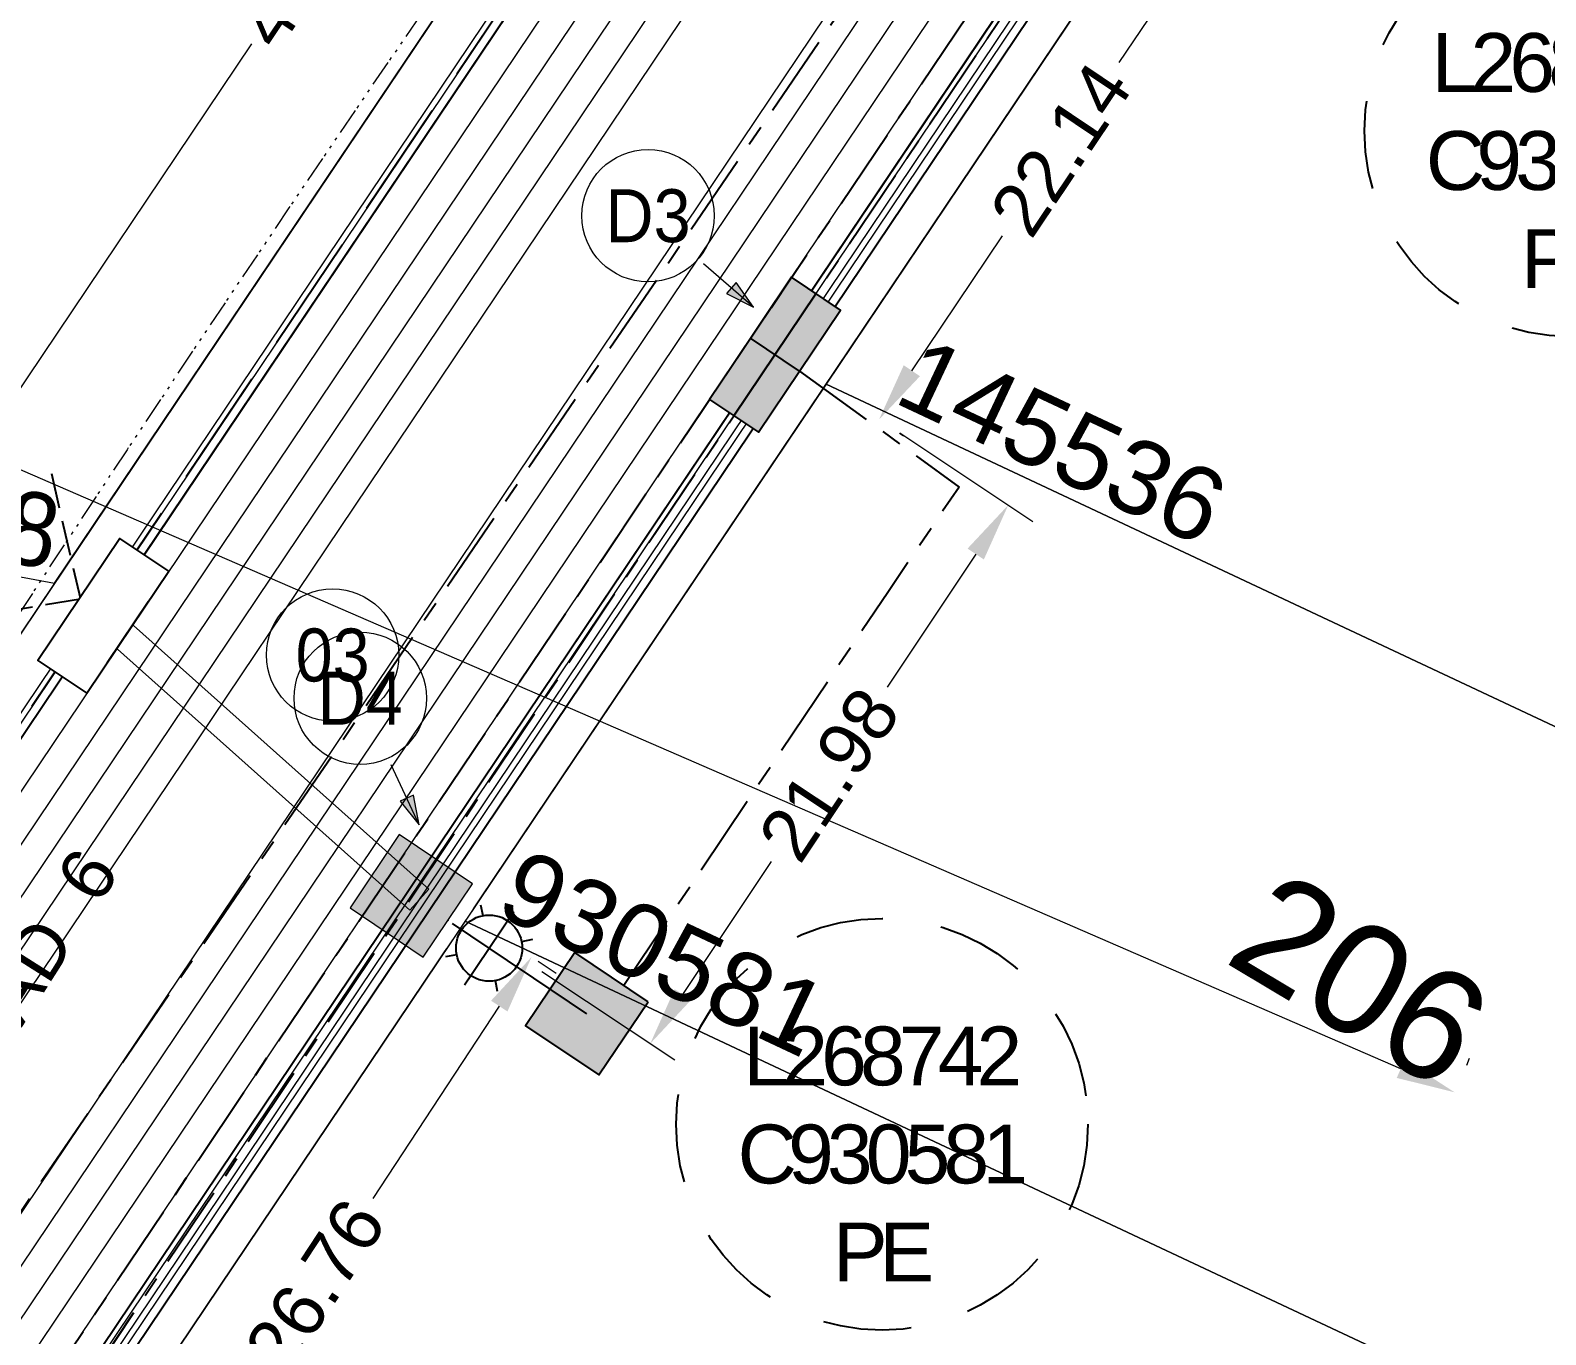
# Model space of a CAD drawing. Header units: metres. Extents: x 264965 to 265706, y 6180501 to 6181430.
# Drawn here: x 265264.3 to 265315.8, y 6181117.2 to 6181161.5 of the extents above; entities that cross this region are included whole.
import ezdxf
from ezdxf.enums import TextEntityAlignment as Align

# ---------------------------------------------------------------- set-up
doc = ezdxf.new("R2010")
doc.units = ezdxf.units.M
for name, pattern in [('Cable Exist UG', [7, 4, -1, 1, -1]), ('Dash', [5, 3, -2]), ('IE Trench LV', [5.5, 4, -1.5]), ('PHANTOM', [6.15, 3, -0.75, 0.3, -0.75, 0.3, -0.75, 0.3])]:
    doc.linetypes.add(name, pattern=pattern)
doc.layers.get('0').update_dxf_attribs({"color": 6})
for name, color, linetype, lineweight in [('_User Dimensions', 140, 'Continuous', 13), ('_User Miscellaneous1', 30, 'Continuous', 13), ('_User Miscellaneous10', 241, 'Continuous', 13), ('_User Miscellaneous4', 151, 'Continuous', 13), ('_User Miscellaneous8', 196, 'Continuous', 13), ('_User_HV_Exist', 1, 'Continuous', 25), ('_User_LV_Exist', 5, 'Continuous', 25), ('_User_SL_Exist', 4, 'Continuous', 25), ('Cadastre Developer_SP_NEW', 92, 'Continuous', 15)]:
    doc.layers.add(name, color=color, linetype=linetype, lineweight=lineweight)
doc.layers.add('_User Miscellaneous12', color=252, linetype='Continuous', lineweight=13, plot=False, transparency=0.5)
for name, color, linetype in [('Mains_LV_New_T84', 2, 'Cable x'), ('Services_SP_NEW_UG', 2, 'IE Trench LV'), ('SupportsUG_SP_LV_EXT', 7, 'Continuous'), ('SupportsUG_SP_LV_NEW', 2, 'Continuous'), ('Trench_SP_NEW', 2, 'Continuous'), ('UG_Details_SP_MISC', 7, 'Continuous')]:
    doc.layers.add(name, color=color, linetype=linetype)
doc.styles.add('ARIAL', font='arial.ttf', dxfattribs={"height": 2})
doc.styles.add('COLUMN_LABEL', font='arial.ttf', dxfattribs={"height": 2})
doc.styles.add('POLE_LABEL', font='arial.ttf', dxfattribs={"height": 2})
doc.styles.add('SL_LABEL', font='arial.ttf', dxfattribs={"height": 2})
doc.styles.get("Standard").update_dxf_attribs({"font": 'arial.ttf'})
doc.linetypes.add('Cable 4', pattern='A,4,-0.1,["*",Standard,S=2,R=0,X=0,Y=-1.6],-1.2', length=5.3)
doc.linetypes.add('Cable New UG', pattern='A,6,-0.05,["X",Standard,S=1.8,R=0,X=0,Y=-0.94],-1.8', length=7.85)
doc.linetypes.add('Cable x', pattern='A,5,-0.05,["X",Standard,S=1.5,R=0,X=0,Y=-0.75],-1.45', length=6.5)
doc.dimstyles.new('1.8mm_1_1000', dxfattribs={"dimtxt": 1.8, "dimasz": 2, "dimexe": 1, "dimexo": 3, "dimgap": 0.5, "dimtad": 0, "dimtoh": 1, "dimlfac": -1, "dimzin": 12, "dimdsep": 46, "dimtxsty": 'Standard', "dimcen": 1, "dimclrd": 256, "dimclre": 256, "dimclrt": 256, "dimazin": 3, "dimtfac": 1, "dimtmove": 0, "dimatfit": 3, "dimfxl": 1, "dimtolj": 1, "dimtzin": 0, "dimlwd": -1, "dimlwe": -1, "dimarcsym": 0})

# ---------------------------------------------------------------- blocks, each defined once
blk = doc.blocks.new('*U663')
at = {"width": 0.9}
blk.add_attdef('ASSET_NUM', text='', height=2, dxfattribs=at).set_placement((4, 2), align=Align.MIDDLE_LEFT)
for tag, p, flags in [('SUBURB', (-2, 0), 1), ('STREETNAME', (-1.8, 0), 9), ('PARENT', (-1.6, 0), 9), ('NOTES', (-1.4, 0), 9), ('LOCATION', (-1.2, 0), 9), ('LEGEND', (-1, 0), 9), ('USAGE', (-0.8, 0), 9), ('SUPPORT_TYPE', (-0.6, 0), 9), ('STATE', (-0.4, 0), 9), ('OWNED_BY', (-0.2, 0), 9)]:
    blk.add_attdef(tag, p, '', height=0.2, rotation=270, dxfattribs=dict(flags=flags))
blk.add_wipeout([(2.119, -1.662), (-2.68, -0.258), (-2.119, 1.662), (2.68, 0.258)])
at = {"layer": 'SupportsUG_SP_LV_EXT'}
h = blk.add_hatch(color=256, dxfattribs=at)
h.dxf.hatch_style = 1
h.paths.add_polyline_path([(2.68, 0.258), (-0.919, 1.311), (1.48, 0.609), (-2.119, 1.662), (-2.68, -0.258), (2.119, -1.662)])
blk.add_lwpolyline([(2.68, 0.258), (-0.919, 1.311), (1.48, 0.609), (-2.119, 1.662), (-2.68, -0.258), (2.119, -1.662)], close=True)
blk = doc.blocks.new('COLUMN_EXT')
blk.add_hatch(color=256).paths.add_polyline_path([(1.5, -1.5), (1.5, 1.5), (-1.5, 1.5), (-1.5, -1.5)])
blk.add_lwpolyline([(1.5, 1.5), (-1.5, 1.5), (-1.5, -1.5), (1.5, -1.5)], close=True)
at = {"flags": 9}
for tag, p in [('NOTES', (-1.813, 2)), ('STREETNAME', (-1.813, 1.6)), ('SUBURB', (-1.813, 1.8)), ('LOCATION', (-1.813, 1.4)), ('LEGEND', (-1.813, 1.2)), ('USAGE', (-1.813, 1)), ('COLUMN_TYPE', (-1.813, 0.4)), ('OWNED_BY', (-1.813, 0.6)), ('STATE', (-1.813, 0.8))]:
    blk.add_attdef(tag, text='', height=0.2, rotation=180, dxfattribs=at).set_placement(p, align=Align.MIDDLE_LEFT)
at = {"flags": 1}
blk.add_attdef('Z', (-1.813, 2.351), '', height=0.2, rotation=180, dxfattribs=at)
at = {"flags": 9}
for tag, style, p in [('STRUCTURE_PLANT_NUMBER', 'POLE_LABEL', (-1.813, -0.031)), ('STREET_CODE', 'COLUMN_LABEL', (-1.813, 0.2))]:
    blk.add_attdef(tag, text='', height=0.2, rotation=180, dxfattribs=dict(at, style=style)).set_placement(p, align=Align.MIDDLE_LEFT)
at = {"style": 'COLUMN_LABEL', "width": 0.9, "flags": 8}
blk.add_attdef('ASSET_NUM', text='', height=2, rotation=270, dxfattribs=at).set_placement((2, -4), align=Align.MIDDLE_LEFT)
blk = doc.blocks.new('*U549')
for tag, height, rotation, flags, p in [('LNUMBER', 1, 146.1051, 8, (-5.253, 4.734)), ('LANTNUMBER', 0.2, 270, 9, (-1.4, 2.6)), ('LOUTREACH', 0.2, 270, 9, (-1.4, 2.2)), ('LOUTREACHVOCAB', 0.2, 270, 9, (-1.4, 2)), ('LRATECODE', 0.2, 270, 9, (-1.4, 1.8)), ('LREMOVE', 0.2, 270, 9, (-1.4, 1.6)), ('LREPLACE', 0.2, 270, 9, (-1.4, 1.4)), ('LTYPE', 0.2, 270, 9, (-1.4, 1.2)), ('LTYPEVOCAB', 0.2, 270, 9, (-1.4, 1)), ('LEGEND', 0.2, 270, 9, (-1.4, 0.8)), ('SUBURB', 0.2, 270, 9, (-1.4, 0.6)), ('STREETNAME', 0.2, 270, 9, (-1.4, 0.4)), ('LOCATION', 0.2, 270, 9, (-1.4, 0.2)), ('LNEW', 0.2, 270, 9, (-6.4, 0)), ('LMASTVOCAB', 0.2, 270, 9, (-6.2, 0)), ('LMAST', 0.2, 270, 9, (-6, 0)), ('LLAMPVOCAB', 0.2, 270, 9, (-5.8, 0)), ('LLAMP', 0.2, 270, 9, (-5.6, 0)), ('LEXIST', 0.2, 270, 9, (-5.4, 0)), ('LCHARGE3PERCENT', 0.2, 270, 9, (-5.2, 0)), ('LCHARGE3', 0.2, 270, 9, (-5, 0)), ('LCHARGE2PERCENT', 0.2, 270, 9, (-4.8, 0)), ('LCHARGE2', 0.2, 270, 9, (-4.6, 0)), ('LCHARGE1PERCENT', 0.2, 270, 9, (-4.4, 0)), ('LCHARGE1', 0.2, 270, 9, (-4.2, 0)), ('LCATEGORY', 0.2, 270, 9, (-4, 0)), ('LBRACKETVOCAB', 0.2, 270, 9, (-3.8, 0)), ('LBRACKET', 0.2, 270, 9, (-3.6, 0)), ('LKINGHEIGHT', 0.2, 270, 9, (-3.4, 0)), ('CREPLACE', 0.2, 270, 9, (-3.2, 0)), ('CREMOVE', 0.2, 270, 9, (-3, 0)), ('CNUMBER', 0.2, 270, 9, (-2.8, 0)), ('CNEW', 0.2, 270, 9, (-2.6, 0)), ('CEXIST', 0.2, 270, 9, (-2.4, 0)), ('USAGE', 0.2, 270, 9, (-2.2, 0)), ('STATE', 0.2, 270, 9, (-2, 0)), ('OWNED_BY', 0.2, 270, 9, (-1.8, 0)), ('ORIENTATION', 0.2, 270, 9, (-1.6, 0)), ('OPERATING_VOLTAGE', 0.2, 270, 9, (-1.4, 0)), ('NOTES', 0.2, 270, 9, (-1.4, 0)), ('NO_PHASES', 0.2, 270, 9, (-1.2, 0)), ('LANTERN_TYPE', 0.2, 270, 9, (-1, 0)), ('LANTERN_PURPOSE', 0.2, 270, 9, (-0.8, 0)), ('CONTROL_TYPE', 0.2, 270, 9, (-0.6, 0)), ('CONSTRUCTED_VOLTAGE', 0.2, 270, 9, (-0.4, 0)), ('MAINTAINED_BY', 0.2, 270, 9, (-1.4, -0.663))]:
    blk.add_attdef(tag, text='', height=height, rotation=rotation, dxfattribs=dict(flags=flags)).set_placement(p, align=Align.MIDDLE_LEFT)
at = {"style": 'SL_LABEL'}
for tag, height, rotation, flags, p in [('ASSET_NUM', 1, 146.1051, 8, (-6.368, 3.074)), ('STREET_CODE', 0.001, 270, 9, (0.001, 0))]:
    blk.add_attdef(tag, text='', height=height, rotation=rotation, dxfattribs=dict(at, flags=flags)).set_placement(p, align=Align.MIDDLE_LEFT)
for tag, p, height, flags in [('OPERATED_BY', (-1.4, -0.407), 0.2, 9), ('Z', (0, 0), 0.001, 1)]:
    blk.add_attdef(tag, p, '', height=height, rotation=270, dxfattribs=dict(flags=flags))
blk.add_wipeout([(-4.721, 3.172), (-3.609, 3.703), (-2.379, 3.631), (-1.848, 2.52), (-1.919, 1.29), (-3.031, 0.759), (-4.261, 0.83), (-4.792, 1.942)])
for p, q in [((-3.609, 3.703), (-3.537, 3.335)), ((-4.157, 0.986), (-2.484, 3.476)), ((-2.693, 3.165), (-2.484, 3.476)), ((-4.254, 2.858), (-4.565, 3.067)), ((-2.075, 1.394), (-4.565, 3.067)), ((-1.848, 2.52), (-2.216, 2.447)), ((-4.792, 1.942), (-4.424, 2.014)), ((0, 0), (-2.386, 1.603)), ((-4.157, 0.986), (-3.948, 1.297)), ((-3.031, 0.759), (-3.104, 1.127))]:
    blk.add_line(p, q)
blk.add_circle((-3.32, 2.231), 1.125)
blk = doc.blocks.new('*U584')
blk.add_circle((0, 0), 2.25)
at = {"width": 0.9}
blk.add_attdef('CODE', text='', height=1.8, dxfattribs=at).set_placement((0, 0), align=Align.MIDDLE_CENTER)
at = {"flags": 1}
blk.add_attdef('Z', (0, 0), '', height=0.2, dxfattribs=at)
blk = doc.blocks.new('PILLAR_NEW')
at = {"width": 0.9}
blk.add_attdef('ASSET_NUM', text='', height=2, dxfattribs=at).set_placement((4, 2), align=Align.MIDDLE_LEFT)
for tag, p, flags in [('SUBURB', (-2, 0), 1), ('STREETNAME', (-1.8, 0), 9), ('PARENT', (-1.6, 0), 9), ('NOTES', (-1.4, 0), 9), ('LOCATION', (-1.2, 0), 9), ('LEGEND', (-1, 0), 9), ('USAGE', (-0.8, 0), 9), ('SUPPORT_TYPE', (-0.6, 0), 9), ('STATE', (-0.4, 0), 9), ('OWNED_BY', (-0.2, 0), 9)]:
    blk.add_attdef(tag, p, '', height=0.2, rotation=270, dxfattribs=dict(flags=flags))
blk.add_wipeout([(1, 2.5), (1, -2.5), (-1, -2.5), (-1, 2.5)])
blk.add_lwpolyline([(-1, 2.5), (-1, -1.25), (-1, 1.25), (-1, -2.5), (1, -2.5), (1, 2.5)], close=True)
blk = doc.blocks.new('*U721')
at = {"layer": 'Services_SP_NEW_UG', "ltscale": 0.3}
for points in [[(12.27, -5.828), (16.255, -3.995)], [(14.356, -9.687), (12.27, -5.828)]]:
    blk.add_lwpolyline(points, dxfattribs=at)
blk = doc.blocks.new('*D688')
at = {"layer": '_User Dimensions', "transparency": 16777216}
for p, q in [((265287.536, 6181181.495), (265285.33, 6181182.977)), ((265285.045, 6181180.759), (265275.59, 6181166.686)), ((265262.344, 6181146.969), (265271.799, 6181161.042)), ((265262.604, 6181144.385), (265260.398, 6181145.867))]:
    blk.add_line(p, q, dxfattribs=at)
at = {"layer": '_User Dimensions', "linetype": 'Cable New UG', "transparency": 16777216}
for points in [[(265284.768, 6181180.945), (265285.322, 6181180.573), (265286.16, 6181182.419)], [(265262.067, 6181147.155), (265262.621, 6181146.783), (265261.229, 6181145.309)]]:
    blk.add_solid(points, dxfattribs=at)
at = {"layer": '_User Dimensions', "linetype": 'Cable New UG', "transparency": 16777216, "insert": (265273.694, 6181163.864), "char_height": 1.8, "attachment_point": 5, "rotation": 56.1051}
blk.add_mtext('\\A1;44.71', dxfattribs=at)
blk = doc.blocks.new('*U772')
blk.add_hatch(color=256).paths.add_polyline_path([(1.997, 1.806), (0.201, 2.685), (-1.997, -1.806), (-0.201, -2.685)])
for p, q in [((1.099, 2.245), (-1.099, -2.245)), ((0.898, -0.44), (-0.898, 0.44))]:
    blk.add_line(p, q)
at = {"ltscale": 10}
blk.add_line((-1.099, -2.245), (1.099, 2.245), dxfattribs=at)
blk.add_lwpolyline([(0.201, 2.685), (-0.348, 1.562), (-1.448, -0.683), (-1.997, -1.806), (-0.201, -2.685), (1.997, 1.806)], close=True)
at = {"width": 0.9, "flags": 8}
blk.add_attdef('ASSET_NUM', text='', height=2, rotation=90, dxfattribs=at).set_placement((9.729, 44.707), align=Align.MIDDLE_LEFT)
for tag, p, flags in [('OWNED_BY', (11.729, 40.507), 9), ('STATE', (11.729, 40.307), 9), ('SUPPORT_TYPE', (11.729, 40.107), 9), ('USAGE', (11.729, 39.907), 9), ('LEGEND', (11.729, 39.707), 9), ('LOCATION', (11.729, 39.507), 9), ('NOTES', (11.729, 39.307), 9), ('PARENT', (11.729, 39.107), 9), ('STREETNAME', (11.729, 38.907), 9), ('SUBURB', (11.729, 38.707), 1)]:
    blk.add_attdef(tag, p, '', height=0.2, dxfattribs=dict(flags=flags))
blk = doc.blocks.new('*U791')
h = blk.add_hatch(color=256)
h.dxf.hatch_style = 1
h.paths.add_polyline_path([(-3.758, 0.037), (-3.72, 0.536), (-4.736, 0.363)])
blk.add_line((-4.736, 0.363), (-2.493, 0.191))
at = {"flags": 128}
blk.add_lwpolyline([(-3.758, 0.037), (-3.72, 0.536), (-4.736, 0.363), (-3.758, 0.037)], dxfattribs=at)
blk.add_circle((0, 0), 2.25)
at = {"width": 0.9}
blk.add_attdef('CODE', text='', height=1.8, dxfattribs=at).set_placement((0, 0), align=Align.MIDDLE_CENTER)
at = {"flags": 1}
blk.add_attdef('Z', (0, 0), '', height=0.2, dxfattribs=at)
blk = doc.blocks.new('*U784')
h = blk.add_hatch(color=256)
h.dxf.hatch_style = 1
h.paths.add_polyline_path([(-3.446, -1.499), (-3.615, -1.029), (-4.472, -1.601)])
blk.add_line((-4.472, -1.601), (-2.354, -0.843))
at = {"flags": 128}
blk.add_lwpolyline([(-3.446, -1.499), (-3.615, -1.029), (-4.472, -1.601), (-3.446, -1.499)], dxfattribs=at)
blk.add_circle((0, 0), 2.25)
at = {"width": 0.9}
blk.add_attdef('CODE', text='', height=1.8, dxfattribs=at).set_placement((0, 0), align=Align.MIDDLE_CENTER)
at = {"flags": 1}
blk.add_attdef('Z', (0, 0), '', height=0.2, dxfattribs=at)
blk = doc.blocks.new('*D797')
at = {"layer": '_User Dimensions', "ltscale": 0.3, "transparency": 16777216}
for p, q in [((265149.967, 6181197.409), (265149.867, 6181197.178)), ((265151.303, 6181195.464), (265227.273, 6181162.481)), ((265310.852, 6181126.194), (265234.882, 6181159.177)), ((265313.185, 6181126.546), (265313.085, 6181126.314))]:
    blk.add_line(p, q, dxfattribs=at)
for points in [[(265151.436, 6181195.77), (265151.17, 6181195.158), (265149.468, 6181196.261)], [(265310.985, 6181126.499), (265310.719, 6181125.888), (265312.687, 6181125.397)]]:
    blk.add_solid(points, dxfattribs=at)
at = {"layer": '_User Dimensions', "ltscale": 0.3, "transparency": 16777216, "insert": (265231.078, 6181160.829), "char_height": 1.8, "attachment_point": 5, "rotation": 336.5312}
blk.add_mtext('\\A1;177.94', dxfattribs=at)
blk = doc.blocks.new('*D800')
at = {"layer": '_User Dimensions', "ltscale": 0.3, "transparency": 16777216}
for p, q in [((265281.531, 6181129.857), (265282.148, 6181129.451)), ((265280.213, 6181128.33), (265275.911, 6181121.791)), ((265267.705, 6181109.317), (265272.007, 6181115.856)), ((265266.825, 6181107.502), (265267.442, 6181107.097))]:
    blk.add_line(p, q, dxfattribs=at)
for points in [[(265279.935, 6181128.513), (265280.492, 6181128.147), (265281.312, 6181130.001)], [(265267.427, 6181109.5), (265267.984, 6181109.134), (265266.606, 6181107.646)]]:
    blk.add_solid(points, dxfattribs=at)
at = {"layer": '_User Dimensions', "ltscale": 0.3, "transparency": 16777216, "insert": (265273.959, 6181118.824), "char_height": 1.8, "attachment_point": 5, "rotation": 56.6609}
blk.add_mtext('\\A1;26.76', dxfattribs=at)
blk = doc.blocks.new('*D801')
at = {"layer": '_User Dimensions', "ltscale": 0.3, "transparency": 16777216}
for p, q in [((265293.823, 6181147.817), (265298.347, 6181144.81)), ((265296.407, 6181143.698), (265293.397, 6181139.17)), ((265286.453, 6181128.721), (265289.463, 6181133.249)), ((265281.655, 6181129.508), (265286.179, 6181126.502))]:
    blk.add_line(p, q, dxfattribs=at)
for points in [[(265296.129, 6181143.883), (265296.685, 6181143.514), (265297.514, 6181145.364)], [(265286.175, 6181128.905), (265286.731, 6181128.536), (265285.346, 6181127.055)]]:
    blk.add_solid(points, dxfattribs=at)
at = {"layer": '_User Dimensions', "ltscale": 0.3, "transparency": 16777216, "insert": (265291.43, 6181136.209), "char_height": 1.8, "attachment_point": 5, "rotation": 56.3921}
blk.add_mtext('\\A1;21.98', dxfattribs=at)
blk = doc.blocks.new('*D802')
at = {"layer": '_User Dimensions', "ltscale": 0.3, "transparency": 16777216}
for p, q in [((265306.164, 6181166.186), (265306.301, 6181166.094)), ((265304.355, 6181164.992), (265301.275, 6181160.407)), ((265294.236, 6181149.93), (265297.317, 6181154.515)), ((265293.814, 6181147.805), (265293.951, 6181147.713))]:
    blk.add_line(p, q, dxfattribs=at)
for points in [[(265304.078, 6181165.177), (265304.632, 6181164.806), (265305.471, 6181166.652)], [(265293.96, 6181150.116), (265294.513, 6181149.745), (265293.121, 6181148.27)]]:
    blk.add_solid(points, dxfattribs=at)
at = {"layer": '_User Dimensions', "ltscale": 0.3, "transparency": 16777216, "insert": (265299.296, 6181157.461), "char_height": 1.8, "attachment_point": 5, "rotation": 56.1051}
blk.add_mtext('\\A1;22.14', dxfattribs=at)

msp = doc.modelspace()

# ---------------------------------------------------------------- linework, layer by layer
at = {"layer": '_User Miscellaneous1'}
for p, q in [((265329.056, 6181209.548), (265265.09, 6181114.338)), ((265329.853, 6181209.013), (265265.887, 6181113.803))]:
    msp.add_line(p, q, dxfattribs=at)
at = {"layer": '_User Miscellaneous1', "lineweight": 0}
for p, q in [((265266.185, 6181141.406), (265266.505, 6181141.764)), ((265266.825, 6181142.122), (265266.505, 6181141.764)), ((265266.825, 6181142.122), (265277.819, 6181132.306)), ((265266.185, 6181141.406), (265277.179, 6181131.59)), ((265277.179, 6181131.59), (265277.499, 6181131.948)), ((265277.819, 6181132.306), (265277.499, 6181131.948))]:
    msp.add_line(p, q, dxfattribs=at)
at = {"layer": '_User_LV_Exist', "linetype": 'Cable Exist UG', "ltscale": 0.7, "transparency": 33554687, "flags": 128}
for points in [[(265312.807, 6181185.04), (265289.585, 6181150.475)], [(265289.585, 6181150.475), (265262.453, 6181109.93)]]:
    msp.add_lwpolyline(points, dxfattribs=at)
at = {"layer": '_User_LV_Exist', "color": 2, "linetype": 'Cable New UG', "flags": 128}
msp.add_lwpolyline([(265291.68, 6181178.698), (265266.754, 6181141.597)], dxfattribs=at)
msp.add_lwpolyline([(265239.2, 6181086.958, -0.104813), (265252.772, 6181120.786), (265266.754, 6181141.597)], format="xyb", dxfattribs=at)
at = {"layer": '_User_SL_Exist', "linetype": 'Cable Exist UG', "ltscale": 0.7, "transparency": 33554687, "flags": 128}
msp.add_lwpolyline([(265290.415, 6181149.917), (265295.84, 6181145.974), (265293.438, 6181142.425), (265284.442, 6181129.035)], dxfattribs=at)
at = {"layer": '_User_SL_Exist', "linetype": 'Dash'}
for centre in [(265316.617, 6181158.087), (265293.224, 6181124.312)]:
    msp.add_circle(centre, 7, dxfattribs=at)
at = {"layer": 'Cadastre Developer_SP_NEW', "transparency": 33554687, "flags": 128}
for points in [[(265223.449, 6181172.812), (265212.694, 6181152.481), (265265.094, 6181142.712), (265278.43, 6181162.562)], [(265354.286, 6181143.916), (265303.593, 6181167.739), (265291.324, 6181149.478), (265340.594, 6181126.324)]]:
    msp.add_lwpolyline(points, close=True, dxfattribs=at)
msp.add_lwpolyline([(265251.758, 6181122.863), (265201.939, 6181132.151), (265212.694, 6181152.481), (265265.094, 6181142.712), (265258.103, 6181132.307), (265251.758, 6181122.863)], dxfattribs=at)
at = {"layer": 'Mains_LV_New_T84', "color": 2, "linetype": 'Cable New UG', "flags": 128}
msp.add_lwpolyline([(265238.849, 6181084.483, -0.113159), (265252.772, 6181120.786), (265266.754, 6181141.597)], format="xyb", dxfattribs=at)
at = {"layer": 'Trench_SP_NEW', "linetype": 'IE Trench LV', "flags": 128}
msp.add_lwpolyline([(265266.505, 6181141.764), (265291.412, 6181178.837)], dxfattribs=at)
msp.add_lwpolyline([(265238.554, 6181084.538, -0.113121), (265252.523, 6181120.953), (265266.505, 6181141.764)], format="xyb", dxfattribs=at)
at = {"layer": 'UG_Details_SP_MISC'}
for p, q in [((265329.056, 6181209.548), (265265.09, 6181114.338)), ((265329.853, 6181209.013), (265265.887, 6181113.803))]:
    msp.add_line(p, q, dxfattribs=at)
at = {"layer": 'UG_Details_SP_MISC', "lineweight": 0}
for p, q in [((265266.185, 6181141.406), (265266.505, 6181141.764)), ((265266.825, 6181142.122), (265266.505, 6181141.764)), ((265266.825, 6181142.122), (265277.819, 6181132.306)), ((265266.185, 6181141.406), (265277.179, 6181131.59)), ((265277.179, 6181131.59), (265277.499, 6181131.948)), ((265277.819, 6181132.306), (265277.499, 6181131.948))]:
    msp.add_line(p, q, dxfattribs=at)

# ---------------------------------------------------------------- block references
at = {"layer": '_User Miscellaneous4', "transparency": 33554687}
ref = msp.add_blockref('*U584', (265274.549, 6181140.266), dxfattribs=dict(at, rotation=119.3988901699086))
ref.add_attrib('CODE', '03', dxfattribs={"layer": '0', "height": 1.8, "width": 0.9}).set_placement((265274.549, 6181140.266), align=Align.MIDDLE_CENTER)
at = {"layer": '_User Miscellaneous8', "transparency": 33554687}
ref = msp.add_blockref('*U791', (265275.487, 6181138.796), dxfattribs=dict(at, rotation=119.3988901699086))
ref.add_attrib('CODE', 'D4', dxfattribs={"layer": '0', "height": 1.8, "width": 0.9}).set_placement((265275.487, 6181138.796), align=Align.MIDDLE_CENTER)
at = {"layer": 'Services_SP_NEW_UG', "color": 2, "rotation": 164.553122351796}
msp.add_blockref('*U721', (265276.249, 6181133.277), dxfattribs=at)

# ---------------------------------------------------------------- texts
at = {"layer": '_User Miscellaneous12', "transparency": 33554687, "style": 'ARIAL'}
msp.add_text('206', height=3.75, rotation=329.1269, dxfattribs=at).set_placement((265304.781, 6181129.868))
at = {"layer": '_User_LV_Exist'}
msp.add_text('NEW ROAD  6', height=1.8, rotation=57.6378, dxfattribs=at).set_placement((265258.443, 6181118.855))
at = {"layer": '_User_SL_Exist', "char_height": 2, "attachment_point": 5}
for s, insert in [('{\\T0.8;L268741\\PC930580\\PPE}', (265316.527, 6181157.076)), ('{\\T0.8;L268742\\PC930581\\PPE}', (265293.134, 6181123.301))]:
    msp.add_mtext(s, dxfattribs=dict(at, insert=insert))

# ---------------------------------------------------------------- next in the draw order: block references
at = {"layer": '_User_SL_Exist', "linetype": 'Cable 4'}
msp.add_blockref('*U549', (265283.19, 6181128.069), dxfattribs=at)

# ---------------------------------------------------------------- next in the draw order: linework, layer by layer
at = {"layer": '_User Miscellaneous10', "color": 1, "transparency": 33554534}
for points in [[(265161.819, 6181196.681, -0.313089), (265237.937, 6181242.731), (265312.462, 6181238.046), (265323.095, 6181216.491), (265256.923, 6181117.998, 0.166573), (265243.181, 6181066.644), (265245.708, 6181029.887), (265237.409, 6181020.073), (265175.215, 6181013.94, -0.575546), (265116.561, 6181095.304)], [(265163.646, 6181195.866, -0.313089), (265237.812, 6181240.735), (265311.181, 6181236.123), (265320.789, 6181216.645), (265255.262, 6181119.113, 0.166573), (265241.186, 6181066.506), (265243.657, 6181030.559), (265236.406, 6181021.984), (265175.019, 6181015.93, -0.575546), (265118.387, 6181094.488)], [(265165.472, 6181195.051, -0.313089), (265237.686, 6181238.739), (265309.9, 6181234.2), (265318.483, 6181216.799), (265253.602, 6181120.228, 0.166573), (265239.19, 6181066.369), (265241.606, 6181031.231), (265235.402, 6181023.894), (265174.822, 6181017.92, -0.575546), (265120.213, 6181093.673)]]:
    msp.add_lwpolyline(points, format="xyb", close=True, dxfattribs=at)
at = {"layer": '_User Miscellaneous10', "color": 5, "transparency": 33554534}
for points in [[(265162.732, 6181196.274, -0.313089), (265237.874, 6181241.733), (265311.822, 6181237.085), (265321.942, 6181216.568), (265256.093, 6181118.555, 0.166573), (265242.183, 6181066.575), (265244.683, 6181030.223), (265236.908, 6181021.028), (265175.117, 6181014.935, -0.575546), (265117.474, 6181094.896)], [(265164.559, 6181195.459, -0.313089), (265237.749, 6181239.737), (265310.54, 6181235.161), (265319.636, 6181216.722), (265254.432, 6181119.671, 0.166573), (265240.188, 6181066.438), (265242.632, 6181030.895), (265235.904, 6181022.939), (265174.92, 6181016.925, -0.575546), (265119.3, 6181094.081)], [(265166.385, 6181194.643, -0.313089), (265237.623, 6181237.741), (265309.259, 6181233.238), (265317.33, 6181216.876), (265252.772, 6181120.786, 0.166573), (265238.193, 6181066.301), (265240.581, 6181031.567), (265234.901, 6181024.85), (265174.724, 6181018.916, -0.575546), (265121.127, 6181093.265)]]:
    msp.add_lwpolyline(points, format="xyb", close=True, dxfattribs=at)
at = {"layer": '_User Miscellaneous10', "color": 6, "transparency": 33554534}
msp.add_lwpolyline([(265166.659, 6181194.521, -0.313089), (265237.605, 6181237.441), (265309.067, 6181232.949), (265316.984, 6181216.899), (265252.523, 6181120.953, 0.166573), (265237.893, 6181066.28), (265240.273, 6181031.668), (265234.75, 6181025.136), (265174.695, 6181019.214, -0.575546), (265121.401, 6181093.143)], format="xyb", close=True, dxfattribs=at)
at = {"layer": '_User Miscellaneous10', "color": 4, "transparency": 33554534}
msp.add_lwpolyline([(265166.842, 6181194.439, -0.313089), (265237.592, 6181237.242), (265308.939, 6181232.757), (265316.753, 6181216.914), (265252.357, 6181121.065, 0.166573), (265237.694, 6181066.266), (265240.068, 6181031.735), (265234.65, 6181025.328), (265174.675, 6181019.413, -0.575546), (265121.583, 6181093.062)], format="xyb", close=True, dxfattribs=at)
at = {"layer": '_User Miscellaneous10'}
for points in [[(265168.211, 6181193.828, -0.313089), (265237.498, 6181235.745), (265307.978, 6181231.314), (265315.024, 6181217.03), (265251.112, 6181121.901, 0.166573), (265236.197, 6181066.163), (265238.53, 6181032.239), (265233.897, 6181026.761), (265174.528, 6181020.906, -0.575546), (265122.953, 6181092.45)], [(265261.828, 6181028.643), (265256.488, 6181033.474), (265254.155, 6181067.398, -0.166573), (265266.053, 6181111.863), (265341.964, 6181224.853), (265349.743, 6181228.689), (265351.283, 6181228.592, -0.182074), (265448.346, 6181184.9), (265448.717, 6181177.327), (265374.123, 6181081.483, 0.075465), (265346.394, 6181031.994), (265330.697, 6181022.664), (265321.288, 6181024.278, 0.048349)]]:
    msp.add_lwpolyline(points, format="xyb", close=True, dxfattribs=at)
at = {"layer": '_User Miscellaneous10', "color": 1, "transparency": 33554636}
for points in [[(265259.215, 6181021.567), (265249.698, 6181030.177), (265247.171, 6181066.918, -0.166573), (265260.243, 6181115.767), (265337.194, 6181230.305), (265348.32, 6181235.793), (265351.722, 6181235.579, -0.18655), (265455.207, 6181187.914), (265455.836, 6181175.077), (265379.647, 6181077.184, 0.078829), (265352.103, 6181027.244), (265332.056, 6181015.328), (265320.104, 6181017.379, 0.050653)], [(265259.959, 6181023.592), (265251.638, 6181031.119), (265249.167, 6181067.055, -0.166573), (265261.903, 6181114.652), (265338.557, 6181228.747), (265348.726, 6181233.763), (265351.597, 6181233.583, -0.185302), (265453.246, 6181187.06), (265453.802, 6181175.72), (265378.069, 6181078.413, 0.077847), (265350.467, 6181028.598), (265331.668, 6181017.424), (265320.442, 6181019.35, 0.049986)], [(265260.705, 6181025.614), (265253.578, 6181032.061), (265251.162, 6181067.192, -0.166573), (265263.563, 6181113.536), (265339.92, 6181227.189), (265349.133, 6181231.734), (265351.471, 6181231.587, -0.18403), (265451.286, 6181186.2), (265451.768, 6181176.363), (265376.49, 6181079.641, 0.076882), (265348.835, 6181029.955), (265331.28, 6181019.52), (265320.781, 6181021.321, 0.049326)]]:
    msp.add_lwpolyline(points, format="xyb", close=True, dxfattribs=at)
at = {"layer": '_User Miscellaneous10', "color": 5, "transparency": 33554636}
for points in [[(265259.587, 6181022.58), (265250.668, 6181030.648), (265248.169, 6181066.987, -0.166573), (265261.073, 6181115.209), (265337.876, 6181229.526), (265348.523, 6181234.778), (265351.66, 6181234.581, -0.185929), (265454.227, 6181187.487), (265454.819, 6181175.398), (265378.858, 6181077.798, 0.078336), (265351.284, 6181027.921), (265331.862, 6181016.376), (265320.273, 6181018.364, 0.050319)], [(265260.332, 6181024.603), (265252.608, 6181031.59), (265250.164, 6181067.124, -0.166573), (265262.733, 6181114.094), (265339.239, 6181227.968), (265348.93, 6181232.748), (265351.534, 6181232.585, -0.184669), (265452.266, 6181186.631), (265452.785, 6181176.041), (265377.28, 6181079.027, 0.077363), (265349.651, 6181029.276), (265331.474, 6181018.472), (265320.612, 6181020.336, 0.049655)], [(265261.079, 6181026.624), (265254.548, 6181032.532), (265252.16, 6181067.261, -0.166573), (265264.393, 6181112.979), (265340.602, 6181226.41), (265349.336, 6181230.719), (265351.409, 6181230.589, -0.183385), (265450.306, 6181185.768), (265450.751, 6181176.684), (265375.701, 6181080.255, 0.076406), (265348.02, 6181030.634), (265331.086, 6181020.568), (265320.95, 6181022.307, 0.048999)]]:
    msp.add_lwpolyline(points, format="xyb", close=True, dxfattribs=at)
at = {"layer": '_User Miscellaneous10', "color": 6, "transparency": 33554636, "flags": 128}
msp.add_lwpolyline([(265261.191, 6181026.927), (265254.839, 6181032.674), (265252.459, 6181067.281, -0.166573), (265264.642, 6181112.811), (265340.806, 6181226.177), (265349.397, 6181230.414), (265351.39, 6181230.289, -0.18319), (265450.012, 6181185.638), (265450.446, 6181176.781), (265375.465, 6181080.439, 0.076264), (265347.776, 6181030.838), (265331.027, 6181020.882), (265321, 6181022.602, 0.048901)], format="xyb", close=True, dxfattribs=at)
at = {"layer": '_User Miscellaneous10', "color": 4, "transparency": 33554636}
msp.add_lwpolyline([(265261.266, 6181027.129), (265255.033, 6181032.768), (265252.659, 6181067.295, -0.166573), (265264.808, 6181112.7), (265340.942, 6181226.021), (265349.438, 6181230.211), (265351.377, 6181230.09, -0.183059), (265449.816, 6181185.552), (265450.242, 6181176.845), (265375.307, 6181080.562, 0.076169), (265347.613, 6181030.974), (265330.988, 6181021.092), (265321.034, 6181022.8, 0.048836)], format="xyb", close=True, dxfattribs=at)
at = {"layer": '_User_HV_Exist', "linetype": 'Cable Exist UG', "ltscale": 0.7, "flags": 128}
for points in [[(265383.828, 6180997.619), (265368.581, 6180999.933), (265356.773, 6180991.328), (265354.224, 6180991.572, 0.971853), (265348.239, 6180992.779), (265338.543, 6180993.393), (265326.421, 6181010.208, 0.057986), (265256.98, 6181015.481), (265253.709, 6181030.987, -0.047163), (265251.162, 6181067.192, -0.166573), (265263.563, 6181113.536), (265329.694, 6181211.968), (265320.027, 6181218.189), (265311.181, 6181236.123), (265237.812, 6181240.735), (265238.439, 6181250.715, 0.058131), (265211.865, 6181248.777), (265220.136, 6181261.29), (265205.955, 6181270.665)], [(265192.72, 6181250.644), (265208.746, 6181240.05), (265211.509, 6181244.612, -0.048177), (265234.444, 6181246.83), (265234.034, 6181236.947), (265308.619, 6181232.276), (265316.177, 6181216.953), (265325.047, 6181211.411), (265308.063, 6181185.992), (265259.489, 6181114.792, 0.142362), (265245.87, 6181066.232, 0.027632), (265249.137, 6181030.713), (265252.835, 6181013.664), (265249.94, 6181008.421), (265242.961, 6181007.95), (265239.774, 6180998.84)]]:
    msp.add_lwpolyline(points, format="xyb", dxfattribs=at)
at = {"layer": 'Cadastre Developer_SP_NEW', "transparency": 33554687, "flags": 128}
msp.add_lwpolyline([(265340.594, 6181126.324), (265291.324, 6181149.478), (265279.055, 6181131.216), (265326.902, 6181108.731)], close=True, dxfattribs=at)
msp.add_lwpolyline([(265326.902, 6181108.731), (265279.055, 6181131.216), (265266.053, 6181111.863, 0.011337), (265264.319, 6181109.151), (265313.74, 6181091.82)], format="xyb", close=True, dxfattribs=at)

# ---------------------------------------------------------------- next in the draw order: block references
at = {"layer": '_User Miscellaneous1'}
ref = msp.add_blockref('COLUMN_EXT', (265277.224, 6181132.077), dxfattribs=dict(at, rotation=326.1051329815149))
ref.add_attrib('ASSET_NUM', '930581', dxfattribs={"layer": '0', "height": 2.5, "rotation": 334.8296}).set_placement((265280.539, 6181132.622), align=Align.MIDDLE_LEFT)
at = {"layer": '_User_SL_Exist', "rotation": 326.1051329815149}
msp.add_blockref('COLUMN_EXT', (265283.19, 6181128.069), dxfattribs=at)

# ---------------------------------------------------------------- next in the draw order: dimensions: what is measured, and where the dimension line sits
at = {"layer": '_User Dimensions', "ltscale": 0.3}
dim = msp.add_aligned_dim(p1=(265264.319, 6181109.151), p2=(265279.025, 6181131.506), distance=-2.738, dimstyle='1.8mm_1_1000', dxfattribs=at)
dim.commit()
dim.dimension.update_dxf_attribs({"geometry": '*D800', "text_midpoint": (265273.959, 6181118.824)})

# ---------------------------------------------------------------- next in the draw order: block references
at = {"layer": '_User_LV_Exist', "ltscale": 0.5}
ref = msp.add_blockref('*U663', (265289.585, 6181150.475), dxfattribs=dict(at, rotation=72.41132493861053))
ref.add_attrib('ASSET_NUM', '145536', dxfattribs={"layer": '0', "height": 2.5, "rotation": 334.8296}).set_placement((265294.087, 6181150.015), align=Align.MIDDLE_LEFT)

# ---------------------------------------------------------------- next in the draw order: block references
at = {"layer": '_User Miscellaneous1', "ltscale": 0.5}
ref = msp.add_blockref('*U663', (265289.585, 6181150.475), dxfattribs=dict(at, rotation=72.41132493861053))
ref.add_attrib('ASSET_NUM', '145536', dxfattribs={"layer": '0', "height": 2.5, "rotation": 334.8296}).set_placement((265294.087, 6181150.015), align=Align.MIDDLE_LEFT)

# ---------------------------------------------------------------- next in the draw order: linework, layer by layer
at = {"layer": '_User Dimensions', "linetype": 'PHANTOM', "ltscale": 0.3, "flags": 128}
msp.add_lwpolyline([(265290.026, 6181179.822, 0.018292), (265246.305, 6181113.871, 0.08646), (265236.869, 6181084.763)], format="xyb", dxfattribs=at)
at = {"layer": 'Mains_LV_New_T84', "color": 2, "linetype": 'Cable New UG', "flags": 128}
msp.add_lwpolyline([(265291.68, 6181178.698), (265266.754, 6181141.597)], dxfattribs=at)

# ---------------------------------------------------------------- next in the draw order: block references
at = {"layer": '_User Miscellaneous8', "transparency": 33554687}
ref = msp.add_blockref('*U784', (265285.27, 6181155.201), dxfattribs=dict(at, rotation=119.3988901699086))
ref.add_attrib('CODE', 'D3', dxfattribs={"layer": '0', "height": 1.8, "width": 0.9}).set_placement((265285.27, 6181155.201), align=Align.MIDDLE_CENTER)
at = {"layer": '_User_LV_Exist', "ltscale": 0.5, "rotation": 352.1918917984158}
msp.add_blockref('*U772', (265289.585, 6181150.475), dxfattribs=at)

# ---------------------------------------------------------------- next in the draw order: dimensions: what is measured, and where the dimension line sits
at = {"layer": '_User Dimensions', "ltscale": 0.3}
for p1, p2, distance, picture, middle in [((265148.772, 6181194.657), (265311.991, 6181123.794), 1.748, '*D797', (265231.078, 6181160.829)), ((265303.674, 6181167.859), (265291.324, 6181149.478), 2.165, '*D802', (265299.296, 6181157.461)), ((265279.156, 6181131.169), (265291.324, 6181149.478), -7.432, '*D801', (265291.43, 6181136.209))]:
    dim = msp.add_aligned_dim(p1=p1, p2=p2, distance=distance, dimstyle='1.8mm_1_1000', dxfattribs=at)
    dim.commit()
    dim.dimension.update_dxf_attribs({"geometry": picture, "text_midpoint": middle})
at = {"layer": '_User Dimensions', "color": 2, "linetype": 'Cable New UG'}
dim = msp.add_aligned_dim(p1=(265290.026, 6181179.822), p2=(265265.094, 6181142.712), distance=-4.657, dimstyle='1.8mm_1_1000', dxfattribs=at)
dim.commit()
dim.dimension.update_dxf_attribs({"geometry": '*D688', "text_midpoint": (265273.694, 6181163.864)})

# ---------------------------------------------------------------- next in the draw order: block references
at = {"layer": 'SupportsUG_SP_LV_NEW', "color": 2, "linetype": 'Cable New UG'}
ref = msp.add_blockref('PILLAR_NEW', (265266.754, 6181141.597), dxfattribs=dict(at, rotation=146.1051329649481))
ref.add_attrib('ASSET_NUM', '146058', dxfattribs={"layer": '0', "height": 2.5, "rotation": 349.4396, "width": 0.9}).set_placement((265254.887, 6181146.311), align=Align.MIDDLE_LEFT)

doc.saveas('drawing.dxf')
